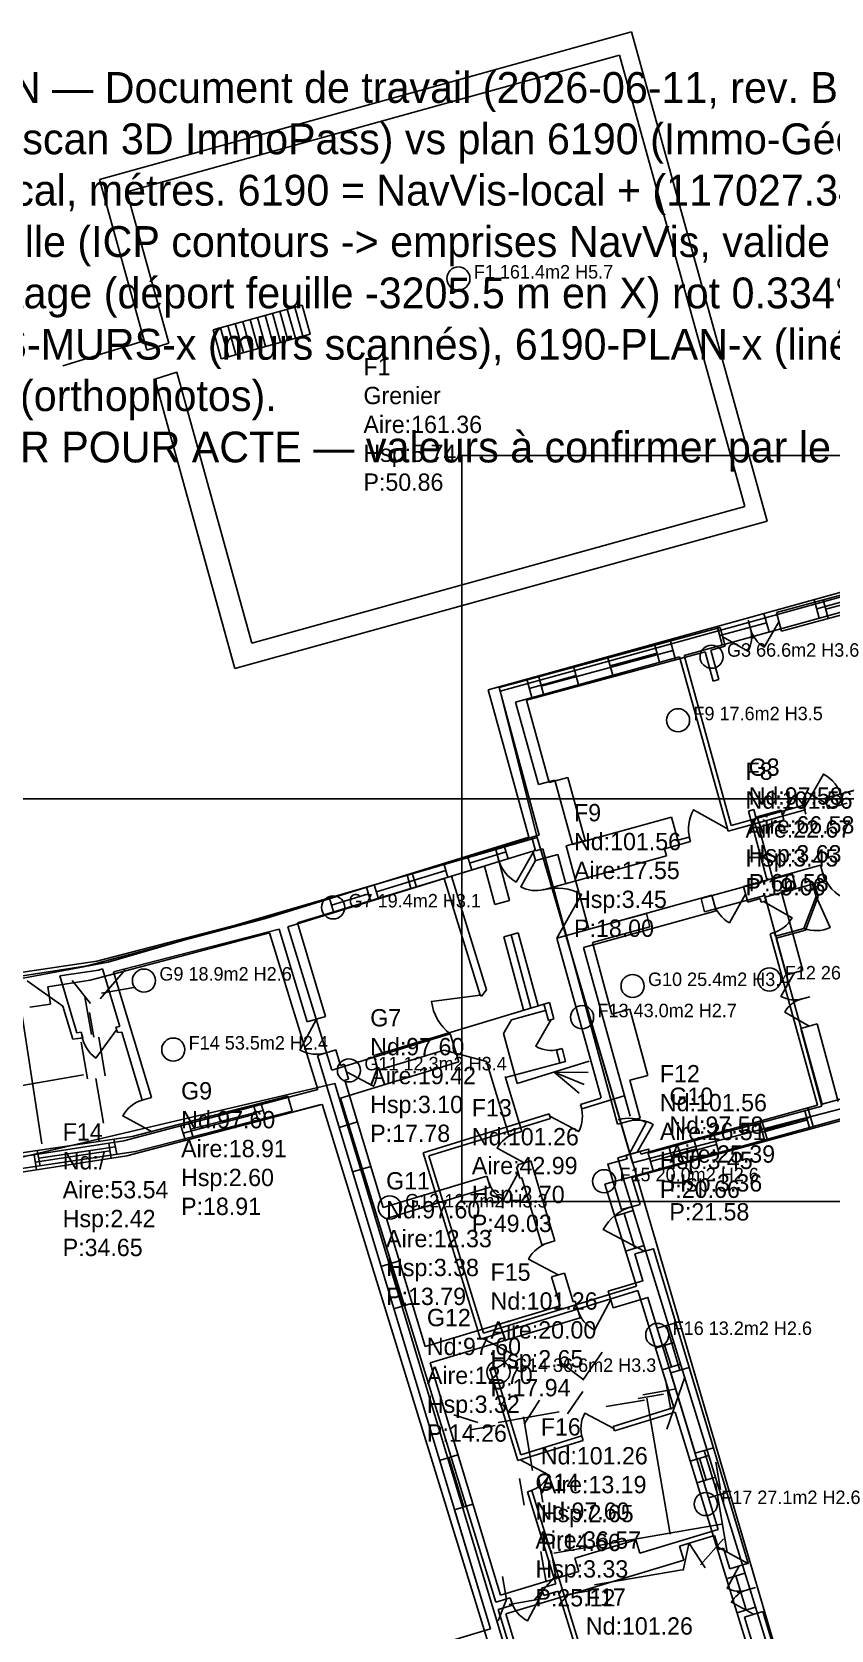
# Model space of a CAD drawing. Header units: metres. Extents: x -105 to 86, y -73 to 82.
# Drawn here: x -36.43 to -15.69, y -8.45 to 33.04 of the extents above; entities that cross this region are included whole.
import ezdxf

# ---------------------------------------------------------------- set-up
doc = ezdxf.new("R2010")
doc.units = ezdxf.units.M
for name, color, linetype in [('6190-AIRES-0', 1, 'Continuous'), ('6190-AIRES-1', 6, 'Continuous'), ('6190-PLAN-0', 1, 'Continuous'), ('6190-PLAN-1', 6, 'Continuous'), ('NAVVIS-FOOTPRINT', 5, 'Continuous'), ('NAVVIS-MURS-0', 7, 'Continuous'), ('NAVVIS-MURS-1', 4, 'Continuous'), ('NAVVIS-PLAN-0', 8, 'Continuous'), ('NAVVIS-PLAN-1', 8, 'Continuous'), ('NAVVIS-ROOM-0', 3, 'Continuous'), ('NAVVIS-ROOM-1', 3, 'Continuous'), ('OVERLAY-NOTES', 7, 'Continuous')]:
    doc.layers.add(name, color=color, linetype=linetype)
picture_1 = doc.add_image_def('image1.png', size_in_pixel=(1632, 2740))
picture_2 = doc.add_image_def('image2.png', size_in_pixel=(1632, 2740))
picture_3 = doc.add_image_def('image9.png', size_in_pixel=(1883, 1937))
picture_4 = doc.add_image_def('image10.png', size_in_pixel=(1883, 1937))

msp = doc.modelspace()

# ---------------------------------------------------------------- linework, layer by layer
at = {"layer": '6190-PLAN-0'}
for p, q in [((-17.109, 17.97), (-10.912, 19.649)), ((-16.978, 17.487), (-10.781, 19.166)), ((-15.893, 18.299), (-15.762, 17.817)), ((-15.827, 18.058), (-14.573, 18.398)), ((-17.109, 17.97), (-16.978, 17.487)), ((-24.3, 16.022), (-18.566, 17.575)), ((-18.566, 17.575), (-18.435, 17.092)), ((-17.842, 17.771), (-17.711, 17.289)), ((-19.86, 17.225), (-19.729, 16.742)), ((-18.812, 16.99), (-18.435, 17.092)), ((-23.59, 15.696), (-18.957, 16.951)), ((-23.211, 16.057), (-19.794, 16.983)), ((-18.957, 16.951), (-18.75, 16.189)), ((-18.812, 16.99), (-18.605, 16.228)), ((-23.276, 16.299), (-23.146, 15.816)), ((-18.75, 16.189), (-18.605, 16.228)), ((-24.3, 16.022), (-23.261, 12.19)), ((-23.59, 15.696), (-23.009, 13.553)), ((-15.842, 13.143), (-9.607, 14.833)), ((-23.009, 13.553), (-22.517, 13.687)), ((-22.517, 13.687), (-22.072, 12.046)), ((-16.412, 12.989), (-16.341, 12.728)), ((-15.842, 13.143), (-15.772, 12.883)), ((-15.772, 12.883), (-15.27, 13.019)), ((-17.835, 12.81), (-17.69, 12.85)), ((-17.835, 12.81), (-17.346, 11.006)), ((-17.69, 12.85), (-17.638, 12.657)), ((-17.638, 12.657), (-16.981, 12.835)), ((-17.567, 12.396), (-16.911, 12.574)), ((-16.981, 12.835), (-16.911, 12.574)), ((-30.111, 10.114), (-23.357, 12.161)), ((-23.453, 12.132), (-23.261, 12.19)), ((-23.453, 12.132), (-23.357, 11.778)), ((-22.564, 11.912), (-22.072, 12.046)), ((-17.567, 12.396), (-17.201, 11.045)), ((-24.401, 11.846), (-24.033, 10.489)), ((-23.357, 11.778), (-23.165, 11.836)), ((-23.165, 11.836), (-21.227, 4.68)), ((-22.564, 11.912), (-21.979, 9.75)), ((-29.538, 9.913), (-24.68, 11.379)), ((-26.644, 10.978), (-25.686, 11.268)), ((-25.735, 11.447), (-25.638, 11.09)), ((-24.68, 11.379), (-24.411, 10.386)), ((-24.305, 11.492), (-24.302, 11.493)), ((-27.643, 10.485), (-27.749, 10.836)), ((-26.691, 11.155), (-26.596, 10.801)), ((-19.064, 10.54), (-17.346, 11.006)), ((-17.201, 11.045), (-16.699, 11.181)), ((-16.981, 10.731), (-16.605, 10.833)), ((-16.699, 11.181), (-16.605, 10.833)), ((-28.6, 10.196), (-28.706, 10.547)), ((-28.653, 10.372), (-27.696, 10.66)), ((-24.411, 10.386), (-24.033, 10.489)), ((-19.064, 10.54), (-18.97, 10.193)), ((-18.97, 10.193), (-17.406, 10.616)), ((-17.406, 10.616), (-16.849, 8.56)), ((-16.981, 10.731), (-16.424, 8.675)), ((-21.979, 9.75), (-20.483, 10.156)), ((-20.483, 10.156), (-20.388, 9.808)), ((-30.01, 9.746), (-29.284, 7.337)), ((-28.805, 7.482), (-29.538, 9.913)), ((-24.184, 9.547), (-23.806, 9.649)), ((-24.184, 9.547), (-23.671, 7.653)), ((-23.995, 9.598), (-23.482, 7.704)), ((-23.806, 9.649), (-23.293, 7.756)), ((-21.884, 9.403), (-20.388, 9.808)), ((-21.884, 9.403), (-21.38, 7.54)), ((-36.555, 8.408), (-35.625, 7.748)), ((-35.259, 7.054), (-35.706, 8.534)), ((-34.143, 7.22), (-34.593, 8.712)), ((-33.325, 5.373), (-34.309, 8.636)), ((-16.849, 8.56), (-16.424, 8.675)), ((-16.663, 7.875), (-16.239, 7.99)), ((-35.365, 6.886), (-35.625, 7.748)), ((-28.805, 7.482), (-29.284, 7.337)), ((-22.996, 7.845), (-27.559, 6.469)), ((-23.141, 7.806), (-23.024, 7.377)), ((-22.996, 7.845), (-22.881, 7.42)), ((-21.38, 7.54), (-20.907, 7.668)), ((-20.907, 7.668), (-20.441, 5.95)), ((-35.151, 7.07), (-35.259, 7.054)), ((-35.107, 6.925), (-35.151, 7.07)), ((-34.143, 7.22), (-34.251, 7.204)), ((-34.207, 7.059), (-34.251, 7.204)), ((-34.099, 7.075), (-34.207, 7.059)), ((-34.207, 7.059), (-34.099, 7.075)), ((-33.567, 5.31), (-34.099, 7.075)), ((-22.881, 7.42), (-23.024, 7.377)), ((-16.472, 7.171), (-16.048, 7.286)), ((-16.472, 7.171), (-15.926, 5.153)), ((-16.048, 7.286), (-15.501, 5.268)), ((-35.107, 6.925), (-35.365, 6.886)), ((-35.215, 6.909), (-35.107, 6.925)), ((-22.671, 6.648), (-22.815, 6.604)), ((-22.671, 6.648), (-22.581, 6.313)), ((-28.542, 6.611), (-29.021, 6.466)), ((-29.021, 6.466), (-24.53, -8.421)), ((-28.421, 6.209), (-28.542, 6.611)), ((-28.325, 6.237), (-28.421, 6.209)), ((-28.209, 5.855), (-28.325, 6.237)), ((-27.444, 6.086), (-27.559, 6.469)), ((-25.73, 6.603), (-27.444, 6.086)), ((-25.73, 6.603), (-24.628, 6.308)), ((-24.05, 4.393), (-24.628, 6.308)), ((-24.137, 5.892), (-22.581, 6.313)), ((-22.815, 6.604), (-22.725, 6.274)), ((-28.209, 5.855), (-28.305, 5.826)), ((-27.309, 2.523), (-28.305, 5.826)), ((-23.715, 4.495), (-24.145, 5.921)), ((-20.914, 5.822), (-20.441, 5.95)), ((-20.914, 5.822), (-20.647, 4.837)), ((-29.788, 5.407), (-33.824, 4.366)), ((-29.788, 5.407), (-29.672, 5.024)), ((-33.325, 5.373), (-33.567, 5.31)), ((-32.307, 4.551), (-30.427, 5.036)), ((-30.485, 5.227), (-30.37, 4.844)), ((-20.404, 3.94), (-15.926, 5.153)), ((-16.37, 5.033), (-16.239, 4.55)), ((-32.365, 4.742), (-32.25, 4.359)), ((-27.979, 4.744), (-28.458, 4.599)), ((-28.218, 4.672), (-27.869, 3.513)), ((-21.227, 4.68), (-20.647, 4.837)), ((-17.538, 4.717), (-17.407, 4.234)), ((-17.472, 4.475), (-16.304, 4.792)), ((-33.824, 4.366), (-41.582, 3.21)), ((-34.227, 3.901), (-34.301, 4.295)), ((-23.715, 4.495), (-24.05, 4.393)), ((-19.827, 3.837), (-18.659, 4.154)), ((-18.725, 4.395), (-18.594, 3.912)), ((-36.217, 3.605), (-36.29, 3.998)), ((-36.253, 3.802), (-34.264, 4.098)), ((-33.203, 4.103), (-33.206, 4.112)), ((-21.485, 3.647), (-20.983, 3.783)), ((-21.01, 3.879), (-20.43, 4.036)), ((-21.01, 3.879), (-20.983, 3.783)), ((-20.43, 4.036), (-20.404, 3.94)), ((-19.893, 4.078), (-19.762, 3.596)), ((-27.629, 3.585), (-28.108, 3.441)), ((-24.619, 3.334), (-27.309, 2.523)), ((-24.532, 3.047), (-24.619, 3.334)), ((-23.805, 3.58), (-23.853, 3.565)), ((-23.766, 3.278), (-23.853, 3.565)), ((-23.484, 3.729), (-23.819, 3.628)), ((-23.805, 3.58), (-23.819, 3.628)), ((-22.857, 1.651), (-23.484, 3.729)), ((-21.129, 2.467), (-21.485, 3.647)), ((-24.532, 3.047), (-27.222, 2.235)), ((-23.718, 3.292), (-23.766, 3.278)), ((-23.192, 1.55), (-23.718, 3.292)), ((-20.647, 2.598), (-20.858, 3.299)), ((-26.22, -1.087), (-27.222, 2.235)), ((-22.857, 1.651), (-23.192, 1.55)), ((-20.571, 0.617), (-20.783, 1.317)), ((-17.837, -6.715), (-20.3, 1.448)), ((-26.89, 1.134), (-27.369, 0.99)), ((-27.129, 1.062), (-26.797, -0.039)), ((-22.606, 0.818), (-22.941, 0.717)), ((-22.716, -0.03), (-22.941, 0.717)), ((-22.381, 0.071), (-22.606, 0.818)), ((-20.571, 0.617), (-21.471, 0.346)), ((-26.558, 0.033), (-27.037, -0.111)), ((-22.333, 0.086), (-22.381, 0.071)), ((-22.203, -0.345), (-22.333, 0.086)), ((-21.341, -0.085), (-21.471, 0.346)), ((-20.441, 0.186), (-21.341, -0.085)), ((-18.622, -5.845), (-20.441, 0.186)), ((-22.716, -0.03), (-26.22, -1.087)), ((-22.203, -0.345), (-26.09, -1.518)), ((-19.72, -0.473), (-20.199, -0.618)), ((-19.959, -0.546), (-19.61, -1.704)), ((-26.09, -1.518), (-24.27, -7.549)), ((-19.371, -1.632), (-19.849, -1.776)), ((-18.741, -3.719), (-19.22, -3.863)), ((-25.371, -3.901), (-25.85, -4.046)), ((-25.61, -3.974), (-25.223, -5.257)), ((-18.98, -3.791), (-18.631, -4.949)), ((-18.392, -4.877), (-18.87, -5.022)), ((-24.984, -5.184), (-25.462, -5.329)), ((-25.462, -5.329), (-24.53, -8.421)), ((-20.755, -6.113), (-22.335, -6.589)), ((-20.652, -6.457), (-20.755, -6.113)), ((-18.622, -5.845), (-20.652, -6.457)), ((-19.621, -6.272), (-18.712, -5.997)), ((-18.602, -6.361), (-18.712, -5.997)), ((-24.126, -8.028), (-19.511, -6.636)), ((-19.511, -6.636), (-24.126, -8.028)), ((-22.335, -6.589), (-22.231, -6.934)), ((-19.511, -6.636), (-19.621, -6.272)), ((-18.477, -6.324), (-18.602, -6.361)), ((-18.602, -6.361), (-18.477, -6.324)), ((-18.316, -6.86), (-18.477, -6.324)), ((-22.231, -6.934), (-24.27, -7.549)), ((-24.126, -8.028), (-21.397, -17.075)), ((-15.748, -15.371), (-17.937, -8.114)), ((-12.373, -24.829), (-17.459, -7.97)), ((-24.53, -8.421), (-29.512, -9.914))]:
    msp.add_line(p, q, dxfattribs=at)
for points in [[(-18.501, 17.334), (-17.85, 16.96, 0.198912), (-17.776, 17.53)], [(-17.043, 17.729), (-17.421, 17.07, -0.198912), (-17.776, 17.53)], [(-15.807, 13.013), (-16.319, 13.306, 0.198912), (-16.377, 12.859)], [(-16.946, 12.704), (-16.652, 13.216, -0.198912), (-16.377, 12.859)], [(-23.371, 11.829), (-23.863, 10.97, -0.198912), (-24.326, 11.57)], [(-16.637, 8.618), (-16.99, 8.002, 0.198912), (-16.451, 7.933)], [(-16.26, 7.228), (-16.893, 7.591, -0.198912), (-16.451, 7.933)], [(-34.229, 7.131), (-34.771, 6.4, -0.198912), (-35.129, 6.997)], [(-29.044, 7.41), (-29.474, 6.608, 0.198912), (-28.781, 6.538)], [(-22.953, 7.399), (-23.351, 6.704, 0.198912), (-22.743, 6.626)], [(-28.267, 6.046), (-27.562, 5.668, 0.198912), (-27.501, 6.277)], [(-33.321, 4.496), (-34.071, 4.898, -0.198912), (-33.567, 5.31)], [(-20.72, 3.958), (-20.307, 4.678, 0.198912), (-20.937, 4.759)], [(-23.652, 3.678), (-24.357, 4.056, -0.198912), (-23.883, 4.444)], [(-23.809, 3.422), (-24.187, 2.717, -0.198912), (-24.575, 3.191)], [(-20.541, 1.383), (-21.599, 1.95, -0.198912), (-20.888, 2.532)], [(-22.774, 0.768), (-23.54, 1.179, -0.198912), (-23.025, 1.601)], [(-21.406, 0.13), (-21.832, -0.663, -0.198912), (-22.268, -0.13)], [(-18.076, -6.788), (-18.386, -7.365, 0.198912), (-17.887, -7.415)], [(-17.698, -8.042), (-18.275, -7.732, -0.198912), (-17.887, -7.415)]]:
    msp.add_lwpolyline(points, format="xyb", dxfattribs=at)
for points in [[(-15.27, 13.019), (-15.772, 12.883), (-15.842, 13.143), (-9.607, 14.833)], [(-30.111, 10.114), (-34.747, 8.918), (-42.426, 7.773)], [(-30.01, 9.746), (-34.309, 8.636)], [(-34.593, 8.712), (-34.7, 8.684), (-35.706, 8.534)], [(-29.672, 5.024), (-33.744, 3.973), (-41.509, 2.816)], [(-20.858, 3.299), (-14.839, 4.93)], [(-21.129, 2.467), (-20.647, 2.598)], [(-20.783, 1.317), (-20.3, 1.448)], [(-18.316, -6.86), (-17.837, -6.715)], [(-18.127, -7.487), (-17.648, -7.343)], [(-17.937, -8.114), (-17.459, -7.97)]]:
    msp.add_lwpolyline(points, dxfattribs=at)
for points in [[(-20.647, 2.598), (-21.129, 2.467), (-21.485, 3.647), (-20.983, 3.783), (-21.01, 3.879), (-20.43, 4.036), (-20.404, 3.94), (-19.893, 4.078), (-19.762, 3.596), (-20.858, 3.299)], [(-20.783, 1.317), (-20.571, 0.617), (-21.471, 0.346), (-21.341, -0.085), (-20.441, 0.186), (-20.199, -0.618), (-19.72, -0.473), (-20.3, 1.448)], [(-19.371, -1.632), (-18.741, -3.719), (-19.22, -3.863), (-19.849, -1.776)]]:
    msp.add_lwpolyline(points, close=True, dxfattribs=at)
at = {"layer": '6190-PLAN-1'}
for p, q in [((-34.678, 29.214), (-20.869, 33.041)), ((-20.869, 33.041), (-17.348, 20.34)), ((-33.966, 28.892), (-21.178, 32.437)), ((-21.178, 32.437), (-17.93, 20.718)), ((-34.678, 29.214), (-33.449, 24.78)), ((-33.966, 28.892), (-32.875, 24.957)), ((-29.415, 25.951), (-31.728, 25.31)), ((-30.186, 25.737), (-29.978, 24.985)), ((-29.994, 25.791), (-29.785, 25.039)), ((-29.801, 25.844), (-29.592, 25.092)), ((-29.608, 25.898), (-29.4, 25.146)), ((-29.415, 25.951), (-29.207, 25.199)), ((-31.535, 25.363), (-31.327, 24.611)), ((-31.343, 25.417), (-31.134, 24.665)), ((-31.15, 25.47), (-30.941, 24.718)), ((-30.957, 25.524), (-30.749, 24.772)), ((-30.764, 25.577), (-30.556, 24.825)), ((-30.572, 25.63), (-30.363, 24.879)), ((-30.379, 25.684), (-30.171, 24.932)), ((-35.626, 24.371), (-33.516, 25.021)), ((-33.449, 24.78), (-32.875, 24.957)), ((-31.728, 25.31), (-31.52, 24.558)), ((-31.52, 24.558), (-29.207, 25.199)), ((-33.241, 24.028), (-32.667, 24.205)), ((-32.667, 24.205), (-30.718, 17.174)), ((-33.241, 24.028), (-31.158, 16.513)), ((-30.718, 17.174), (-17.93, 20.718)), ((-24.59, 15.961), (-10.781, 19.788)), ((-16.129, 18.306), (-15.995, 17.824)), ((-16.062, 18.065), (-14.848, 18.401)), ((-19.503, 16.852), (-14.733, 18.174)), ((-17.43, 17.945), (-17.296, 17.463)), ((-18.644, 17.609), (-18.511, 17.127)), ((-18.577, 17.368), (-17.363, 17.704)), ((-20.273, 17.157), (-20.139, 16.675)), ((-23.878, 15.639), (-19.619, 16.82)), ((-21.487, 16.821), (-21.353, 16.339)), ((-21.42, 16.58), (-20.206, 16.916)), ((-19.619, 16.82), (-18.363, 12.29)), ((-19.503, 16.852), (-19.253, 16.921)), ((-19.503, 16.852), (-18.28, 12.438)), ((-23.588, 16.239), (-23.454, 15.757)), ((-23.521, 15.998), (-22.307, 16.334)), ((-22.374, 16.575), (-22.24, 16.093)), ((-24.59, 15.961), (-23.53, 12.135)), ((-23.878, 15.639), (-23.285, 13.5)), ((-23.285, 13.5), (-22.861, 13.617)), ((-22.861, 13.617), (-22.397, 11.941)), ((-18.28, 12.438), (-16.391, 12.962)), ((-16.391, 12.962), (-16.359, 12.846)), ((-22.397, 11.941), (-19.833, 12.651)), ((-19.833, 12.651), (-19.668, 12.054)), ((-18.363, 12.29), (-16.359, 12.846)), ((-30.367, 10.019), (-23.53, 12.135)), ((-19.668, 12.054), (-19.369, 12.136)), ((-19.369, 12.136), (-19.337, 12.021)), ((-25.538, 11.118), (-23.428, 11.768)), ((-25.012, 11.28), (-25.124, 11.644)), ((-25.068, 11.462), (-24.122, 11.753)), ((-24.066, 11.571), (-24.178, 11.935)), ((-23.428, 11.768), (-23.361, 11.527)), ((-23.354, 11.529), (-22.783, 11.687)), ((-23.15, 10.767), (-19.961, 11.651)), ((-22.783, 11.687), (-22.572, 10.927)), ((-20.011, 11.834), (-19.337, 12.021)), ((-20.011, 11.834), (-19.961, 11.651)), ((-23.361, 11.527), (-23.354, 11.529)), ((-17.965, 10.855), (-15.961, 11.41)), ((-15.961, 11.41), (-15.849, 11.005)), ((-29.789, 9.809), (-25.729, 11.059)), ((-27.43, 10.535), (-27.542, 10.899)), ((-27.486, 10.717), (-26.502, 11.02)), ((-26.446, 10.838), (-26.558, 11.202)), ((-24.797, 8.034), (-25.729, 11.059)), ((-24.63, 8.17), (-25.538, 11.118)), ((-17.965, 10.855), (-17.853, 10.45)), ((-17.41, 10.573), (-16.167, 10.917)), ((-16.167, 10.917), (-16.078, 10.596)), ((-16.119, 10.931), (-15.849, 11.005)), ((-16.119, 10.931), (-16.025, 10.593)), ((-23.153, 10.775), (-23.146, 10.777)), ((-23.153, 10.775), (-23.15, 10.767)), ((-22.803, 9.514), (-18.785, 10.628)), ((-18.785, 10.628), (-18.672, 10.223)), ((-17.853, 10.45), (-17.526, 10.541)), ((-17.526, 10.541), (-17.499, 10.444)), ((-17.499, 10.444), (-17.383, 10.476)), ((-17.41, 10.573), (-17.383, 10.476)), ((-16.393, 9.765), (-16.078, 10.596)), ((-16.355, 9.724), (-16.025, 10.593)), ((-22.113, 9.269), (-18.672, 10.223)), ((-30.264, 9.652), (-29.01, 5.581)), ((-28.641, 6.081), (-29.789, 9.809)), ((-17.272, 9.625), (-17.156, 9.657)), ((-17.272, 9.625), (-16.038, 5.173)), ((-17.156, 9.657), (-17.13, 9.561)), ((-17.13, 9.561), (-16.393, 9.765)), ((-17.116, 9.513), (-16.355, 9.724)), ((-22.803, 9.514), (-21.653, 5.364)), ((-22.113, 9.269), (-20.9, 4.892)), ((-17.116, 9.513), (-15.922, 5.205)), ((-35.942, 7.802), (-36.012, 8.253)), ((-24.797, 8.034), (-24.759, 8.004)), ((-24.63, 8.17), (-24.759, 8.004)), ((-23.981, 7.392), (-23.077, 7.642)), ((-24.193, 7.041), (-23.981, 7.392)), ((-25.573, 7.026), (-28.641, 6.081)), ((-25.559, 6.978), (-25.573, 7.026)), ((-25.351, 6.304), (-25.559, 6.978)), ((-24.193, 7.041), (-23.832, 5.739)), ((-25.351, 6.304), (-28.419, 5.36)), ((-21.965, 6.315), (-23.832, 5.739)), ((-15.922, 5.205), (-11.836, 6.338)), ((-22.225, 5.488), (-22.877, 6.034)), ((-22.877, 6.034), (-22.093, 5.712)), ((-22.877, 6.034), (-21.991, 6.026)), ((-21.059, 5.422), (-22.16, 5.082)), ((-28.908, 5.194), (-33.965, 3.858)), ((-30.665, 5.144), (-30.547, 4.761)), ((-28.892, 5.198), (-19.039, -26.794)), ((-24.387, -7.731), (-28.419, 5.36)), ((-21.668, 5.36), (-22.195, 5.197)), ((-22.16, 5.082), (-22.195, 5.197)), ((-20.625, 3.902), (-16.038, 5.173)), ((-16.288, 5.104), (-16.155, 4.622)), ((-32.561, 4.643), (-32.444, 4.26)), ((-32.503, 4.451), (-30.606, 4.952)), ((-23.008, 4.947), (-26.276, 3.94)), ((-22.972, 4.832), (-26.126, 3.861)), ((-22.972, 4.832), (-23.008, 4.947)), ((-17.483, 4.772), (-17.35, 4.291)), ((-17.417, 4.531), (-16.222, 4.863)), ((-34.435, 4.19), (-34.374, 3.795)), ((-19.247, 4.284), (-19.113, 3.802)), ((-36.372, 3.89), (-36.31, 3.495)), ((-36.341, 3.692), (-34.404, 3.993)), ((-24.787, -0.896), (-26.276, 3.94)), ((-24.708, -0.746), (-26.126, 3.861)), ((-21.222, 3.809), (-21.07, 3.26)), ((-20.644, 3.969), (-20.625, 3.902)), ((-20.442, 3.952), (-20.308, 3.471)), ((-20.375, 3.711), (-19.18, 4.043)), ((-20.741, 0.476), (-21.557, 3.124)), ((-9.634, -33.892), (-21.075, 3.258)), ((-20.823, 2.439), (-21.301, 2.292)), ((-21.062, 2.365), (-20.782, 1.457)), ((-20.543, 1.531), (-21.021, 1.384)), ((-20.741, 0.476), (-24.708, -0.746)), ((-20.706, 0.361), (-24.787, -0.896)), ((-19.77, -2.678), (-20.706, 0.361)), ((-19.769, -0.982), (-20.247, -1.13)), ((-20.008, -1.056), (-19.834, -1.62)), ((-19.595, -1.546), (-20.073, -1.693)), ((-24.422, -1.673), (-24.537, -1.708)), ((-23.816, -4.049), (-24.537, -1.708)), ((-23.736, -3.899), (-24.422, -1.673)), ((-19.77, -2.678), (-21.347, -3.163)), ((-19.735, -2.792), (-21.312, -3.278)), ((-17.816, -9.024), (-19.735, -2.792)), ((-21.347, -3.163), (-21.312, -3.278)), ((-22.124, -3.528), (-23.816, -4.049)), ((-22.157, -3.413), (-23.736, -3.899)), ((-22.159, -3.414), (-22.124, -3.528)), ((-18.865, -3.916), (-19.343, -4.064)), ((-19.104, -3.99), (-18.931, -4.554)), ((-18.692, -4.48), (-19.17, -4.627)), ((-23.451, -4.826), (-23.565, -4.862)), ((-22.83, -7.251), (-23.565, -4.862)), ((-21.782, -10.245), (-23.451, -4.826)), ((-17.924, -6.975), (-18.401, -7.122)), ((-18.162, -7.048), (-17.892, -7.927)), ((-22.83, -7.251), (-23.202, -7.366)), ((-23.202, -7.366), (-23.143, -7.557)), ((-22.771, -7.442), (-23.143, -7.557)), ((-21.838, -10.472), (-22.771, -7.442)), ((-24.015, -7.616), (-24.387, -7.731)), ((-23.956, -7.807), (-24.328, -7.922)), ((-24.015, -7.616), (-23.956, -7.807)), ((-17.653, -7.854), (-18.131, -8.001)), ((-24.225, -8.259), (-24.328, -7.922)), ((-24.225, -8.259), (-15.759, -35.746))]:
    msp.add_line(p, q, dxfattribs=at)
for points in [[(-31.158, 16.513), (-17.348, 20.34)], [(-30.367, 10.019), (-34.996, 8.796), (-42.611, 7.617)], [(-30.264, 9.652), (-34.918, 8.422), (-36.012, 8.253)], [(-35.942, 7.802), (-36.482, 7.718)], [(-21.557, 3.124), (-7.459, 7.032)], [(-29.01, 5.581), (-34.047, 4.25), (-41.529, 3.091)], [(-28.953, 5.182), (-33.965, 3.858), (-41.673, 2.664)], [(-21.222, 3.809), (-20.644, 3.969)]]:
    msp.add_lwpolyline(points, dxfattribs=at)
for points in [[(-16.375, 12.904), (-15.882, 13.774, -0.198912), (-15.411, 13.171)], [(-18.379, 12.348), (-19.258, 12.846, 0.198912), (-19.353, 12.079)], [(-23.358, 11.528), (-23.742, 10.849, 0.198912), (-23.149, 10.776)], [(-14.941, 11.475), (-15.434, 10.605, -0.198912), (-15.905, 11.208)], [(-22.803, 9.514), (-22.163, 10.645, 0.198912), (-23.15, 10.767)], [(-17.909, 10.652), (-18.328, 9.912, -0.198912), (-18.729, 10.425)], [(-17.441, 10.46), (-16.701, 10.042, -0.198912), (-17.214, 9.641)], [(-16.078, 10.596), (-15.713, 9.786, -0.198912), (-16.393, 9.765)], [(-24.797, 8.034), (-26.059, 7.87, 0.198912), (-25.573, 7.026)], [(-22.99, 4.89), (-22.239, 4.492, 0.198912), (-22.178, 5.14)], [(-20.933, 3.889), (-20.489, 4.728, 0.198912), (-21.212, 4.796)], [(-24.73, -0.878), (-23.978, -1.275, -0.198912), (-24.479, -1.69)], [(-21.329, -3.221), (-22.081, -2.823, 0.198912), (-22.142, -3.471)], [(-23.758, -4.032), (-23.007, -4.429, -0.198912), (-23.508, -4.844)], [(-23.173, -7.461), (-23.57, -8.213, -0.198912), (-23.985, -7.711)]]:
    msp.add_lwpolyline(points, format="xyb", dxfattribs=at)
at = {"layer": 'NAVVIS-FOOTPRINT'}
for points in [[(-24.275, 15.923), (-23.32, 12.128), (-20.838, 3.677), (-7.456, 7.149), (-10.623, 18.802), (-9.272, 18.865), (-9.171, 20.393), (-9.916, 21.05), (-10.876, 20.823), (-11.254, 20.077), (-11.229, 19.534), (-24.275, 15.923)], [(-23.32, 12.128), (-9.68, -34.305), (-8.338, -34.138), (-7.179, -38.18), (-8.041, -38.477), (-7.087, -41.452), (-29.618, -48.129), (-31.758, -40.995), (-15.945, -36.15), (-28.567, 5.738), (-41.437, 2.706), (-42.18, 7.432), (-34.452, 8.888), (-23.32, 12.128)]]:
    msp.add_lwpolyline(points, close=True, dxfattribs=at)
at = {"layer": 'NAVVIS-MURS-0'}
for p, q in [((-34.905, 7.815), (-35.38, 8.415)), ((-34.655, 7.94), (-34.005, 8.69)), ((-34.883, 7.014), (-35.051, 7.991)), ((-34.624, 8.084), (-33.786, 8.228)), ((-34.825, 6.945), (-34.935, 7.585)), ((-34.987, 5.864), (-35.149, 6.812)), ((-34.524, 5.941), (-34.696, 6.942)), ((-40.451, 5.042), (-35.088, 5.964)), ((-34.567, 4.708), (-34.768, 5.872)), ((-22.13, -1.96), (-21.63, -1.235)), ((-22.13, -1.935), (-22.73, -1.485)), ((-19.85, -2.726), (-19.985, -1.944)), ((-19.955, -3.235), (-19.48, -1.885)), ((-23.655, -3.11), (-23.255, -2.485)), ((-22.53, -2.835), (-22.13, -2.26)), ((-21.526, -2.65), (-20.531, -2.479)), ((-20.691, -2.436), (-20.041, -2.324)), ((-20.578, -2.343), (-19.756, -2.202)), ((-19.862, -5.961), (-20.468, -2.433)), ((-24.855, -3.06), (-25.48, -2.86)), ((-24.33, -3.061), (-22.744, -2.789)), ((-25.051, -3.256), (-24.407, -3.145)), ((-23.435, -4.307), (-23.675, -2.913)), ((-18.556, -4.805), (-18.679, -4.09)), ((-23.657, -5.21), (-23.777, -4.513)), ((-23.169, -5.133), (-23.271, -4.538)), ((-18.381, -6.431), (-18.688, -4.644)), ((-22.881, -6.454), (-18.533, -5.707)), ((-19.53, -6.91), (-19.38, -6.21)), ((-18.955, -6.835), (-19.38, -6.185)), ((-19.08, -6.76), (-18.48, -6.085)), ((-23.086, -7.211), (-23.224, -6.409)), ((-22.825, -7.134), (-22.954, -6.385)), ((-17.83, -6.735), (-18.655, -6.285)), ((-23.405, -7.685), (-22.83, -7.035)), ((-21.827, -7.278), (-19.554, -6.887)), ((-24.115, -7.662), (-24.219, -7.058)), ((-22.573, -7.537), (-21.918, -7.425)), ((-24.33, -8.21), (-24.105, -7.635)), ((-24.047, -7.79), (-23.307, -7.663))]:
    msp.add_line(p, q, dxfattribs=at)
at = {"layer": 'NAVVIS-MURS-1'}
msp.add_line((-36.167, 4.175), (-36.767, 8.071), dxfattribs=at)
at = {"layer": 'NAVVIS-ROOM-0'}
for centre in [(-18.79, 16.82), (-28.61, 10.31), (-33.52, 8.41), (-20.84, 8.27), (-28.2, 6.08), (-27.14, 2.52), (-24.32, -1.75)]:
    msp.add_circle(centre, 0.3, dxfattribs=at)
at = {"layer": 'NAVVIS-ROOM-1'}
for centre in [(-25.36, 26.64), (-19.66, 15.17), (-17.29, 8.44), (-22.15, 7.46), (-32.76, 6.62), (-21.58, 3.2), (-20.2, -0.79), (-18.94, -5.18)]:
    msp.add_circle(centre, 0.3, dxfattribs=at)

# ---------------------------------------------------------------- texts
at = {"layer": '6190-AIRES-0', "char_height": 0.45, "attachment_point": 1}
for s, insert in [('G3\\PNd:97.58\\PAire:66.58\\PHsp:3.63\\PP:66.58', (-17.827, 14.179)), ('G7\\PNd:97.60\\PAire:19.42\\PHsp:3.10\\PP:17.78', (-27.648, 7.671)), ('G9\\PNd:97.60\\PAire:18.91\\PHsp:2.60\\PP:18.91', (-32.556, 5.775)), ('G10\\PNd:97.58\\PAire:25.39\\PHsp:3.36\\PP:21.58', (-19.885, 5.633)), ('G11\\PNd:97.60\\PAire:12.33\\PHsp:3.38\\PP:13.79', (-27.236, 3.437)), ('G12\\PNd:97.60\\PAire:12.70\\PHsp:3.32\\PP:14.26', (-26.177, -0.113)), ('G14\\PNd:97.60\\PAire:36.57\\PHsp:3.33\\PP:25.12', (-23.361, -4.389))]:
    msp.add_mtext(s, dxfattribs=dict(at, insert=insert))
at = {"layer": '6190-AIRES-1', "char_height": 0.45, "attachment_point": 1}
for s, insert in [('F1\\PGrenier\\PAire:161.36\\PHsp:5.74\\PP:50.86', (-27.824, 24.578)), ('F8\\PNd:101.56\\PAire:22.67\\PHsp:3.45\\PP:19.06', (-17.908, 14.073)), ('F9\\PNd:101.56\\PAire:17.55\\PHsp:3.45\\PP:18.00', (-22.359, 12.997)), ('F12\\PNd:101.56\\PAire:26.51\\PHsp:3.45\\PP:20.66', (-20.131, 6.218)), ('F13\\PNd:101.26\\PAire:42.99\\PHsp:2.70\\PP:49.03', (-25.011, 5.333)), ('F14\\PNd:/\\PAire:53.54\\PHsp:2.42\\PP:34.65', (-35.629, 4.708)), ('F15\\PNd:101.26\\PAire:20.00\\PHsp:2.65\\PP:17.94', (-24.525, 1.067)), ('F16\\PNd:101.26\\PAire:13.19\\PHsp:2.65\\PP:14.66', (-23.222, -2.951)), ('F17\\PNd:101.26\\PAire:27.05\\PHsp:2.65\\PP:21.34', (-22.052, -7.371))]:
    msp.add_mtext(s, dxfattribs=dict(at, insert=insert))
at = {"layer": 'NAVVIS-ROOM-0'}
for s, p in [('G3 66.6m2 H3.6', (-18.39, 16.82)), ('G7 19.4m2 H3.1', (-28.21, 10.31)), ('G9 18.9m2 H2.6', (-33.12, 8.41)), ('G10 25.4m2 H3.4', (-20.44, 8.27)), ('G11 12.3m2 H3.4', (-27.8, 6.08)), ('G12 12.7m2 H3.3', (-26.74, 2.52)), ('G14 36.6m2 H3.3', (-23.92, -1.75))]:
    msp.add_text(s, height=0.35, dxfattribs=at).set_placement(p)
at = {"layer": 'NAVVIS-ROOM-1'}
for s, p in [('F1 161.4m2 H5.7', (-24.96, 26.64)), ('F9 17.6m2 H3.5', (-19.26, 15.17)), ('F12 26.5m2 H3.5', (-16.89, 8.44)), ('F13 43.0m2 H2.7', (-21.75, 7.46)), ('F14 53.5m2 H2.4', (-32.36, 6.62)), ('F15 20.0m2 H2.6', (-21.18, 3.2)), ('F16 13.2m2 H2.6', (-19.8, -0.79)), ('F17 27.1m2 H2.6', (-18.54, -5.18))]:
    msp.add_text(s, height=0.35, dxfattribs=at).set_placement(p)
at = {"layer": 'OVERLAY-NOTES', "insert": (-45, 32), "char_height": 0.8, "width": 55, "attachment_point": 1}
msp.add_mtext('SUPERPOSITION — Document de travail (2026-06-11, rev. B recalage ICP)\\PNavVis (existant, scan 3D ImmoPass) vs plan 6190 (Immo-Géo / J. Albert).\\PCadre: NavVis-local, métres. 6190 = NavVis-local + (117027.344, 121045.953) (Lambert 2008 - 500000).\\PRecalage par feuille (ICP contours -> emprises NavVis, valide vs orthophotos): sol rot 0.003° d=(+5.960, -3.136) rms70=0.64 m; étage (déport feuille -3205.5 m en X) rot 0.334° d=(-3.023, -3.073) rms70=0.46 m.\\PCalques: NAVVIS-MURS-x (murs scannés), 6190-PLAN-x (linéaire Albert), 6190-AIRES-x (aires mesurées G*/F*), NAVVIS-PLAN-x (orthophotos).\\PNE PAS UTILISER POUR ACTE — valeurs à confirmer par le géométre.', dxfattribs=at)

# ---------------------------------------------------------------- pictures from other files: only their frames are drawn
at = {"layer": 'NAVVIS-PLAN-0'}
image = msp.add_image(picture_3, insert=(-25.275, 2.678), size_in_units=(18.82, 19.37), dxfattribs=at)
image = msp.add_image(picture_1, insert=(-43.179, -49.13), size_in_units=(37.09, 62.26), dxfattribs=at)
at = {"layer": 'NAVVIS-PLAN-1'}
image = msp.add_image(picture_4, insert=(-25.275, 2.678), size_in_units=(18.82, 19.37), dxfattribs=at)
image = msp.add_image(picture_2, insert=(-43.179, -49.13), size_in_units=(37.09, 62.26), dxfattribs=at)

doc.saveas('drawing.dxf')
